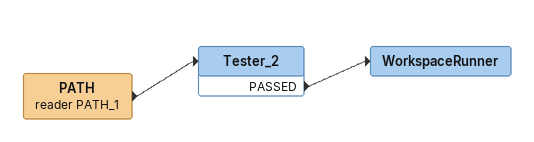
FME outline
PATH (reader PATH_1)
    -> Tester_2
Tester_2
    PASSED -> WorkspaceRunner
WorkspaceRunner
